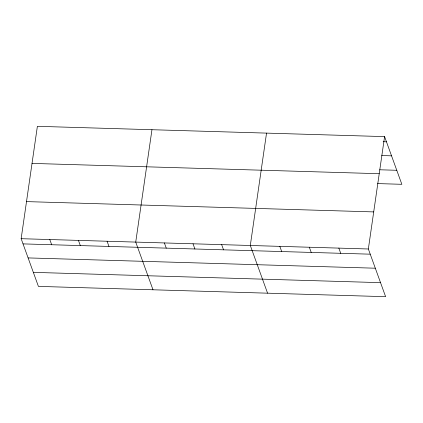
<?xml version="1.0" encoding="UTF-8"?>
<svg xmlns="http://www.w3.org/2000/svg" width="423" height="423" viewBox="0 0 423 423"><rect width="100%" height="100%" fill="white"/><g stroke="black" fill="none" stroke-linecap="round" stroke-linejoin="round"><path stroke-width="0.63" d="M384.586 136.613L368.354 248.988L385.617 296.682L38.414 286.387L21.15 238.694L37.383 126.318L384.586 136.613L401.85 184.306L377.586 183.587M151.957 129.718L135.73 242.088L152.994 289.781M266.538 133.113L250.305 245.488L267.569 293.181M383.185 141.71L386.463 141.811M381.705 155.542L391.545 155.833M379.722 169.776L396.774 170.284M32.026 163.405L379.23 173.7M26.506 201.607L373.71 211.907M21.15 238.694L368.354 248.988M23.032 243.886L370.236 254.181M28.108 257.914L375.312 268.208M33.338 272.359L380.541 282.654M338.844 248.111L340.721 253.308M309.329 247.238L311.212 252.431M279.82 246.36L281.697 251.558M221.663 244.637L223.54 249.834M193.015 243.791L194.897 248.983M164.373 242.939L166.255 248.132M107.082 241.242L108.965 246.435M78.44 240.391L80.317 245.583M49.792 239.54L51.675 244.737"/></g></svg>
